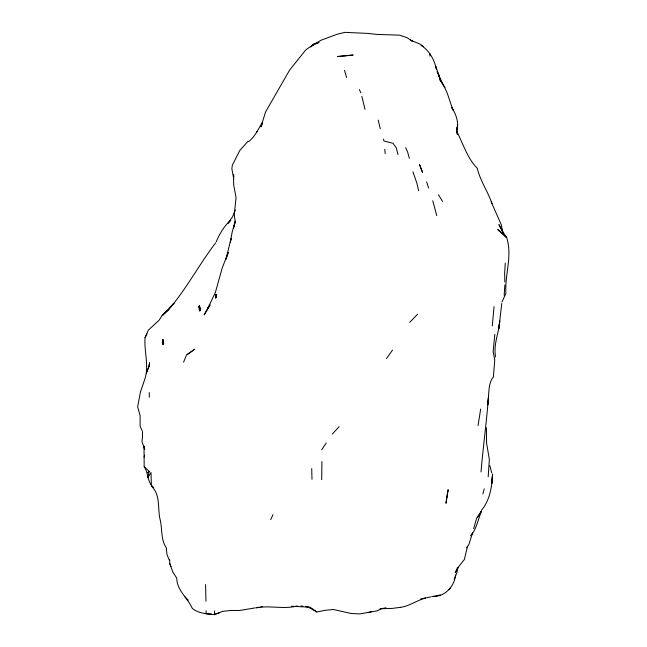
<?xml version="1.0" encoding="UTF-8"?>
<svg xmlns="http://www.w3.org/2000/svg" width="647" height="647" viewBox="0 0 647 647"><rect width="100%" height="100%" fill="white"/><g stroke="black" fill="none" stroke-linecap="round" stroke-linejoin="round"><path stroke-width="0.97" d="M206.094 613.17L206.102 610.8M215.888 295.493L215.888 294.49L216.608 294.385L216.316 297.232L215.888 294.49L215.669 298.194L215.888 295.493L216.608 294.385M321.907 461.562L321.705 479.678M153.743 487.514C146.901 482.379 148.745 473.127 144.184 466.705L143.998 446.066L144.669 448.711M491.445 480.187L491.712 483.479L492.577 474.178C492.052 486.795 489.787 500.325 481.441 510.354M169.668 559.728L169.781 563.642L172.992 572.401L176.777 578.175C176.72 590.258 187.735 598.03 192.321 608.398C198.467 613.51 206.87 613.833 214.464 614.65L214.61 610.93M494.826 334.37L493.127 351.685L494.745 360.12L493.386 376.942C488.978 382.24 489.035 389.502 488.55 396.004L488.55 396.069C486.681 421.415 483.099 446.608 481.028 471.97M488.186 476.855L489.342 459.41L486.584 443.138L486.407 427.764M505.275 263.078L504.636 273.366L504.838 281.946M504.183 295.178L504.838 285.02M487.992 404.092L488.55 396.004M492.262 325.918L494.073 306.621M487.781 404.941L488.55 396.069M491.712 483.479L492.577 474.178M501.781 303.362L498.78 328.902L499.751 320.855C499.007 332.93 493.135 344.519 495.618 356.901M142.502 436.871L141.968 441.497L144.669 449.56M478.052 425.597L480.672 409.033M456.458 130.427C459.499 122.526 455.787 114.066 451.687 107.289L453.264 110.233C449.608 102.097 448.112 92.505 443.098 85.032M148.899 366.728L149.586 362.878L148.899 366.728L146.271 373.198L145.438 377.282L140.448 391.969L137.649 406.834L140.108 415.471L140.1 426.195L142.114 430.635M457.858 567.459L456.806 572.927L454.226 579.34M455.561 575.013C454.315 586.336 445.387 596.461 433.482 596.566M456.604 130.249L457.793 124.661M144.184 466.705L149.255 471.38L147.791 477.745L151.018 472.512L151.341 484.878M473.644 528.688L476.588 518.473L481.376 511.259C478.173 519.509 476.556 528.704 470.887 535.756L471.509 533.985M233.874 176.599L233.583 174.617L233.632 184.573L236.05 197.618L234.254 214.739L235.185 221.622L233.389 228.52L235.298 221.177M482.864 493.993L484.239 488.833M467.449 546.311L464.384 559.477L458.974 566.222L455.189 572.83L457.631 567.443M235.185 221.622L232.224 231.844L230.381 242.099L231.011 238.719L225.965 259.285L228.262 252.419L222.156 268.173L215.451 292.234L207.897 308.109M144.152 457.049L144.71 455.124M472.545 532.821L468.946 544.345L466.819 547.839M235.273 210.057L232.629 216.648L228.124 223.247L230.68 220.239C224.08 226.118 219.568 233.802 216.179 241.873M183.562 362.231L186.312 355.51M262.464 123.342L260.976 126.836L265.545 111.971L289.654 70.038L305.829 49.843L314.232 43.996L319.068 42.459L313.043 44.926L310.827 46.819M148.891 366.534L146.271 373.198C147.734 361.261 144.184 349.663 145.049 337.702L148.317 330.172L159.138 320.184L162.26 315.299L169.134 309.234L162.276 315.574L174.011 303.152L172.167 305.441M501.983 301.979L505.889 293.406C504.668 274.724 512.65 255.888 506.658 237.57L497.891 229.661L506.658 237.57M270.705 519.598L273.018 514.688M145.049 337.702L146.982 333.941M208.188 307.422L204.145 314.895L207.444 309.63M208.342 308.101L210.04 305.012M262.375 122.404C258.282 129.052 254.999 136.654 248.715 141.564M256.455 132.643L257.174 131.462M163.06 344.544L163.667 343.565L162.923 339.675L163.06 344.544L162.842 339.732L163.028 343.379L163.667 343.565M477.3 517.519L481.376 511.259M321.769 449.665L326.217 443.025M209.903 305.044L207.663 308.263L209.418 306.112M386.485 358.584L392.543 350.035M169.571 308.57C186.813 288.093 199.389 264.162 215.637 242.868M449.067 589.676L450.336 588.042M332.226 434.137L339.157 426.648M409.721 322.335L417.622 314.175M198.516 306.557L199.405 306.597L199.737 311.102L198.516 306.557L199.389 305.724L200.538 310.204L199.389 305.724M248.068 141.208L239.77 150.5L232.313 165.276L231.877 168.835L233.68 178.621M310.746 46.916L314.232 43.996L313.043 44.926L321.098 40.211L337.095 34.267L345.045 32.35L368.466 33.442L376.206 34.372L399.45 35.164L406.987 37.639L412.923 41.481M147.306 472.828L149.255 471.38M186.934 354.839L194.707 349.218L186.894 354.669M214.464 614.65L222.786 611.31L231.27 610.428M425.548 598.063C416.886 600.343 409.559 606.053 400.55 607.371M368.03 612.652L371.54 611.625M215.33 613.979L219.196 612.952M431.015 596.825L420.833 598.936M385.952 607.735L380.646 608.948L377.622 610.752L359.821 613.914L351.224 613.51L333.367 609.49L325.045 610.323L316.852 611.989L308.538 607.193L305.667 606.619M431.945 596.607L440.267 594.933M256.107 607.776L258.913 607.226M260.79 606.862L262.658 606.498M400.477 607.315L392.341 608.398L380.08 608.778M297.329 605.899C283.871 609.652 270.09 605.107 256.6 607.824M255.177 607.889L239.261 610.55L230.833 610.42M291.611 606.271L310.083 607.169L316.852 611.989M206.272 613.785L211.666 614.084M301.049 605.899L302.901 606.19M421.14 45.427C429.228 50.417 434.444 59.791 436.353 69.083L435.965 66.811L439.337 76.669L437.121 71.647L443.009 84.571L439.758 79.541L445.007 87.361M412.932 41.562L410.473 40.138L419.887 44.077L423.567 46.568M184.46 596.299L188.245 600.19M504.385 234.91L505.938 236.956L498.926 224.558L503.358 233.551M151.471 486.188C161.087 495.465 157.189 508.736 160.278 520.253C162.429 529.634 160.682 539.986 166.619 548.316M438.496 194.755L442.548 201.395M359.352 89.585L360.848 92.756M405.685 147.67L407.602 151.988L409.373 158.378M169.385 560.359L167.007 554.673L166.384 548.963M169.781 563.642L170.945 566.61M412.94 171.803L416.83 183.044L418.633 190.744M344.519 70.313L346.582 77.559M426.632 181.92L428.654 188.067M439.92 78.813L438.48 74.235L439.216 76.944M436.774 215.597L432.746 200.756M489.844 465.549L491.696 472.844M383.469 139.121L383.938 141.022L393.012 143.302L396.32 147.848L397.97 154.576M380.226 128.704L378.244 120.148M361.859 96.403L365.021 109.375M457.283 134.479L456.531 131.009C463.106 143.497 467.183 158.078 477.268 168.309C480.22 180.853 487.895 191.455 491.946 203.522L491.283 202.058L501.425 225.124L502.533 231.739M384.747 149.36L385.216 153.711M456.911 127.815L457.502 134.341M205.568 584.564L205.981 601.257M311.717 468.598L311.991 479.29M149.255 392.543L149.328 397.242M142.477 431.436L142.55 437.016M429.915 53.62L429.94 56.046M446.834 497.042L445.985 503.261L448.177 489.674L446.834 497.042M353.011 55.06L337.443 56.532L353.011 55.06M422.467 172.191L419.482 164.467L422.467 172.191"/></g></svg>
